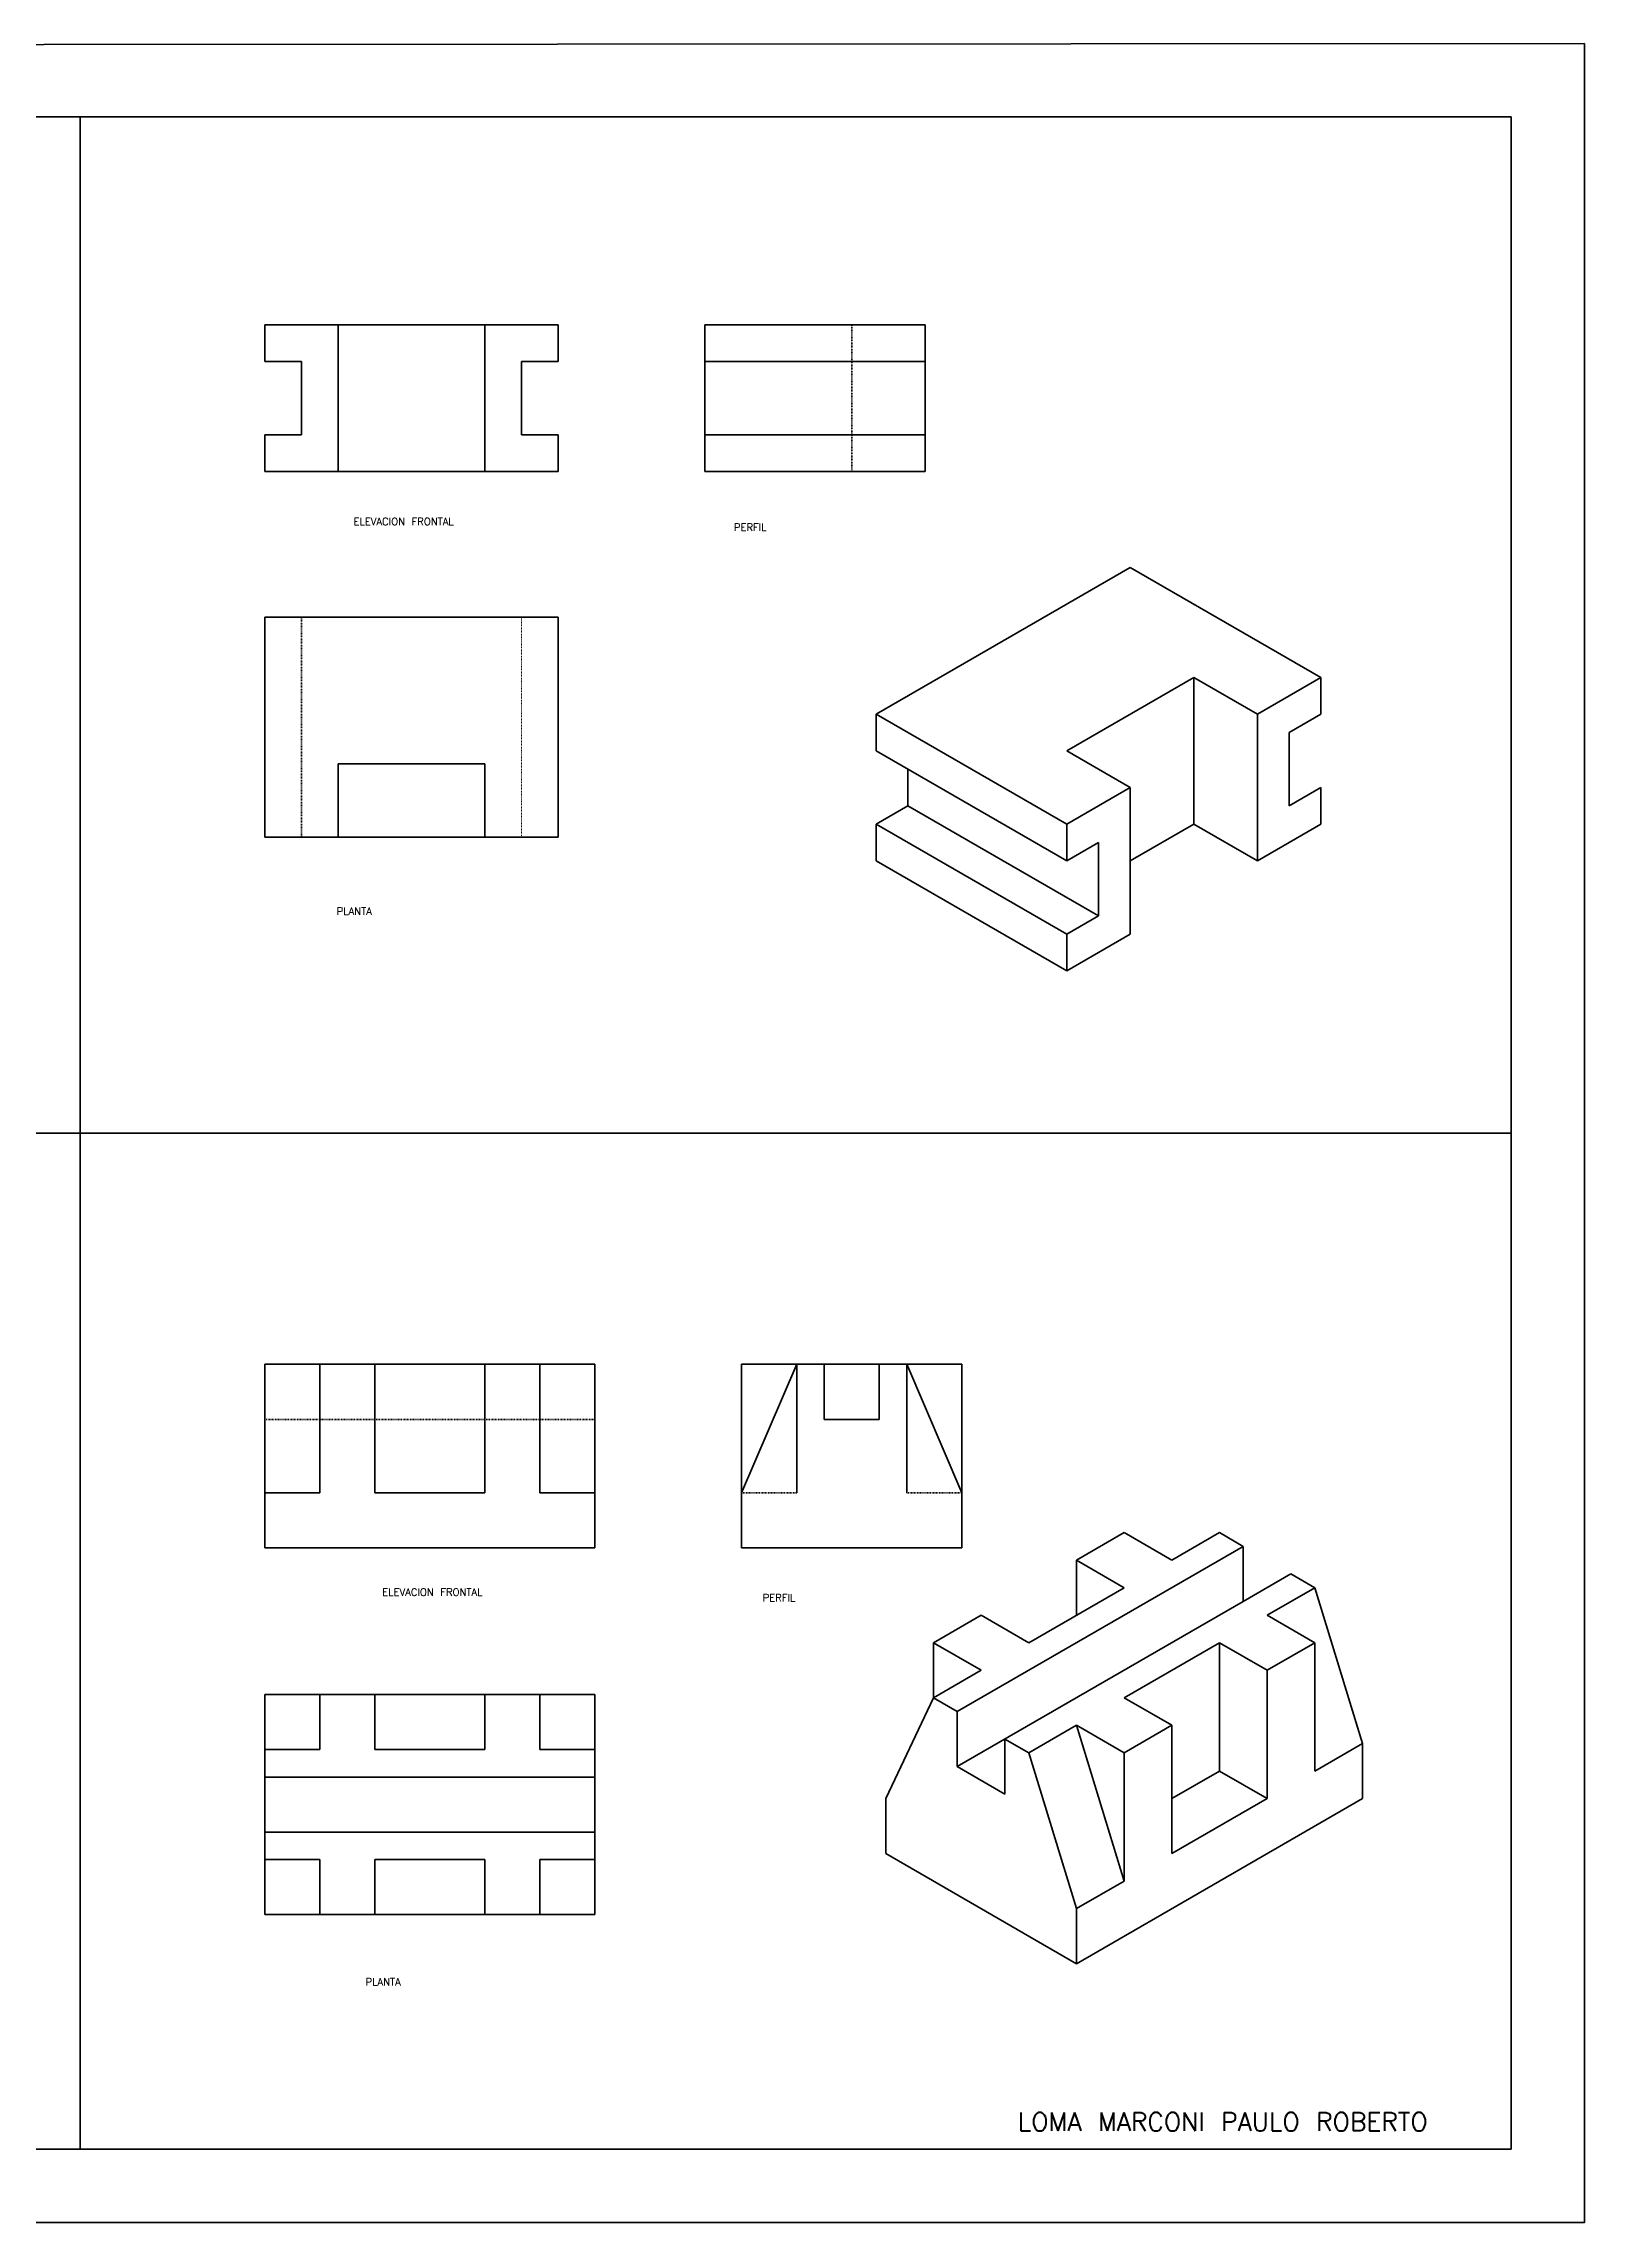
# Model space of a CAD drawing. Header units: millimetres. Extents: x -610 to 6844, y -355 to 774.
# Drawn here: x -399.8 to -189.8, y -0.9 to 296.4 of the extents above; entities that cross this region are included whole.
import ezdxf

# ---------------------------------------------------------------- set-up
doc = ezdxf.new("R2010")
doc.units = ezdxf.units.MM
doc.header["$LTSCALE"] = 0.1
doc.linetypes.add('ACAD_ISO03W100', pattern=[30, 12, -18])
doc.layers.add('L2', color=4, linetype='Continuous', lineweight=35)
doc.styles.get("Standard").update_dxf_attribs({"font": 'txt.shx', "height": 1})

msp = doc.modelspace()

# ---------------------------------------------------------------- linework, layer by layer
at = {"layer": 'L2'}
for p, q in [((-329.645, 258.031), (-369.645, 258.031)), ((-369.645, 258.031), (-359.645, 258.031)), ((-369.645, 258.031), (-369.645, 253.031)), ((-369.645, 258.031), (-359.645, 258.031)), ((-359.645, 258.031), (-359.645, 238.031)), ((-329.645, 258.031), (-339.645, 258.031)), ((-339.645, 258.031), (-339.645, 238.031)), ((-329.645, 253.031), (-329.645, 258.031)), ((-369.645, 253.031), (-364.645, 253.031)), ((-364.645, 253.031), (-364.645, 243.031)), ((-334.645, 243.031), (-334.645, 253.031)), ((-334.645, 253.031), (-329.645, 253.031)), ((-364.645, 243.031), (-369.645, 243.031)), ((-369.645, 243.031), (-369.645, 238.031)), ((-329.645, 243.031), (-334.645, 243.031)), ((-329.645, 238.031), (-329.645, 243.031)), ((-369.645, 238.031), (-329.645, 238.031)), ((-286.317, 204.965), (-251.676, 224.965)), ((-251.676, 224.965), (-225.695, 209.965)), ((-369.645, 218.183), (-369.645, 188.183)), ((-329.645, 218.183), (-369.645, 218.183)), ((-329.645, 188.183), (-329.645, 218.183)), ((-243.016, 209.965), (-260.336, 199.965)), ((-234.356, 204.965), (-243.016, 209.965)), ((-243.016, 189.965), (-243.016, 209.965)), ((-225.695, 209.965), (-234.356, 204.965)), ((-225.695, 209.965), (-225.695, 204.965)), ((-286.317, 199.965), (-286.317, 204.965)), ((-260.336, 189.965), (-286.317, 204.965)), ((-234.356, 184.965), (-234.356, 204.965)), ((-225.695, 204.965), (-230.025, 202.465)), ((-230.025, 202.465), (-230.025, 192.465)), ((-260.336, 184.965), (-286.317, 199.965)), ((-260.336, 199.965), (-251.676, 194.965)), ((-339.645, 198.183), (-359.645, 198.183)), ((-359.645, 198.183), (-359.645, 188.183)), ((-339.645, 188.183), (-339.645, 198.183)), ((-281.987, 192.465), (-281.987, 197.465)), ((-251.676, 194.965), (-260.336, 189.965)), ((-251.676, 174.965), (-251.676, 194.965)), ((-230.025, 192.465), (-225.695, 194.965)), ((-225.695, 194.965), (-225.695, 189.965)), ((-281.987, 192.465), (-286.317, 189.965)), ((-256.006, 177.465), (-281.987, 192.465)), ((-369.645, 188.183), (-329.645, 188.183)), ((-260.336, 174.965), (-286.317, 189.965)), ((-286.317, 189.965), (-286.317, 184.965)), ((-260.336, 189.965), (-260.336, 184.965)), ((-260.336, 184.965), (-256.006, 187.465)), ((-256.006, 187.465), (-256.006, 177.465)), ((-243.016, 189.965), (-251.676, 184.965)), ((-234.356, 184.965), (-243.016, 189.965)), ((-225.695, 189.965), (-234.356, 184.965)), ((-286.317, 184.965), (-260.336, 169.965)), ((-256.006, 177.465), (-260.336, 174.965)), ((-260.336, 169.965), (-251.676, 174.965)), ((-260.336, 174.965), (-260.336, 169.965)), ((-252.519, 93.398), (-259.014, 89.648)), ((-246.024, 89.648), (-252.519, 93.398)), ((-239.529, 93.398), (-246.024, 89.648)), ((-236.281, 91.523), (-239.529, 93.398)), ((-275.252, 69.023), (-236.281, 91.523)), ((-259.014, 89.648), (-252.519, 85.898)), ((-259.014, 89.648), (-259.014, 82.148)), ((-236.281, 91.523), (-236.281, 84.023)), ((-229.786, 87.773), (-236.281, 84.023)), ((-226.538, 85.898), (-229.786, 87.773)), ((-275.252, 61.523), (-236.281, 84.023)), ((-252.519, 85.898), (-265.51, 78.398)), ((-233.034, 82.148), (-226.538, 85.898)), ((-226.538, 85.898), (-220.043, 64.648)), ((-272.005, 82.148), (-278.5, 78.398)), ((-265.51, 78.398), (-272.005, 82.148)), ((-226.538, 78.398), (-233.034, 82.148)), ((-278.5, 78.398), (-272.005, 74.648)), ((-278.5, 78.398), (-278.5, 70.898)), ((-252.519, 70.898), (-239.529, 78.398)), ((-239.529, 78.398), (-233.034, 74.648)), ((-239.529, 60.898), (-239.529, 78.398)), ((-233.034, 74.648), (-226.538, 78.398)), ((-226.538, 78.398), (-226.538, 60.898)), ((-272.005, 74.648), (-278.5, 70.898)), ((-233.034, 57.148), (-233.034, 74.648)), ((-284.995, 57.148), (-278.5, 70.898)), ((-275.252, 69.023), (-278.5, 70.898)), ((-275.252, 61.523), (-275.252, 69.023)), ((-246.024, 67.148), (-252.519, 70.898)), ((-259.014, 67.148), (-265.51, 63.398)), ((-252.519, 63.398), (-259.014, 67.148)), ((-252.519, 45.898), (-259.014, 67.148)), ((-252.519, 63.398), (-246.024, 67.148)), ((-246.024, 67.148), (-246.024, 49.648)), ((-268.757, 57.773), (-268.757, 65.273)), ((-268.757, 65.273), (-265.51, 63.398)), ((-265.51, 63.398), (-259.014, 42.148)), ((-252.519, 45.898), (-252.519, 63.398)), ((-226.538, 60.898), (-220.043, 64.648)), ((-220.043, 64.648), (-220.043, 57.148)), ((-268.757, 57.773), (-275.252, 61.523)), ((-239.529, 60.898), (-246.024, 57.148)), ((-233.034, 57.148), (-239.529, 60.898)), ((-284.995, 49.648), (-284.995, 57.148)), ((-259.014, 34.648), (-220.043, 57.148)), ((-246.024, 49.648), (-233.034, 57.148)), ((-284.995, 49.648), (-259.014, 34.648)), ((-259.014, 42.148), (-252.519, 45.898)), ((-259.014, 34.648), (-259.014, 42.148))]:
    msp.add_line(p, q, dxfattribs=at)
at = {"layer": 'L2', "linetype": 'ByBlock'}
for p, q in [((-279.645, 258.031), (-309.645, 258.031)), ((-309.645, 258.031), (-309.645, 238.031)), ((-279.645, 238.031), (-279.645, 258.031)), ((-279.645, 253.031), (-309.645, 253.031)), ((-309.645, 238.031), (-309.645, 243.031)), ((-309.645, 243.031), (-279.645, 243.031)), ((-309.645, 238.031), (-279.645, 238.031)), ((-279.645, 238.031), (-289.645, 238.031)), ((-369.645, 91.343), (-369.645, 116.343)), ((-369.645, 116.343), (-324.645, 116.343)), ((-362.145, 98.843), (-362.145, 116.343)), ((-362.145, 116.343), (-362.145, 108.843)), ((-354.645, 116.343), (-354.645, 98.843)), ((-339.645, 98.843), (-339.645, 116.343)), ((-332.145, 116.343), (-332.145, 98.843)), ((-324.645, 116.343), (-324.645, 91.343)), ((-274.645, 116.343), (-304.645, 116.343)), ((-304.645, 116.343), (-304.645, 91.343)), ((-304.645, 116.343), (-297.145, 116.343)), ((-297.145, 116.343), (-304.645, 98.843)), ((-297.145, 116.343), (-297.145, 98.843)), ((-297.145, 116.343), (-293.395, 116.343)), ((-293.395, 116.343), (-293.395, 108.843)), ((-282.145, 116.343), (-285.895, 116.343)), ((-285.895, 116.343), (-285.895, 108.843)), ((-274.645, 116.343), (-282.145, 116.343)), ((-282.145, 116.343), (-282.145, 98.843)), ((-282.145, 116.343), (-274.645, 98.843)), ((-274.645, 91.343), (-274.645, 116.343)), ((-274.645, 116.343), (-274.645, 91.343)), ((-293.395, 108.843), (-289.645, 108.843)), ((-285.895, 108.843), (-289.645, 108.843)), ((-369.645, 91.343), (-369.645, 98.843)), ((-369.645, 98.843), (-362.145, 98.843)), ((-354.645, 98.843), (-339.645, 98.843)), ((-332.145, 98.843), (-324.645, 98.843)), ((-304.645, 91.343), (-304.645, 98.843)), ((-274.645, 91.343), (-274.645, 98.843)), ((-324.645, 91.343), (-369.645, 91.343)), ((-304.645, 91.343), (-274.645, 91.343)), ((-369.645, 71.343), (-369.645, 41.343)), ((-324.645, 71.343), (-369.645, 71.343)), ((-362.145, 71.343), (-362.145, 63.843)), ((-354.645, 63.843), (-354.645, 71.343)), ((-339.645, 71.343), (-339.645, 63.843)), ((-332.145, 71.343), (-332.145, 63.843)), ((-324.645, 41.343), (-324.645, 71.343)), ((-362.145, 63.843), (-369.645, 63.843)), ((-339.645, 63.843), (-354.645, 63.843)), ((-332.145, 63.843), (-324.645, 63.843)), ((-369.645, 60.093), (-324.645, 60.093)), ((-369.645, 52.593), (-324.645, 52.593)), ((-362.145, 48.843), (-369.645, 48.843)), ((-362.145, 41.343), (-362.145, 48.843)), ((-339.645, 48.843), (-354.645, 48.843)), ((-354.645, 48.843), (-354.645, 41.343)), ((-339.645, 41.343), (-339.645, 48.843)), ((-332.145, 41.343), (-332.145, 48.843)), ((-332.145, 48.843), (-324.645, 48.843)), ((-369.645, 41.343), (-324.645, 41.343)), ((-324.645, 41.343), (-369.645, 41.343))]:
    msp.add_line(p, q, dxfattribs=at)
at = {"layer": 'L2', "linetype": 'ACAD_ISO03W100', "ltscale": 0.05}
for p, q in [((-289.645, 238.031), (-289.645, 258.031)), ((-364.645, 218.183), (-364.645, 188.183)), ((-369.645, 108.843), (-324.645, 108.843)), ((-297.145, 98.843), (-304.645, 98.843)), ((-274.645, 98.843), (-282.145, 98.843))]:
    msp.add_line(p, q, dxfattribs=at)
at = {"layer": 'L2', "linetype": 'ACAD_ISO03W100', "lineweight": 0, "ltscale": 0.05}
msp.add_line((-334.645, 188.183), (-334.645, 218.183), dxfattribs=at)
at = {"layer": 'L2'}
for points in [[(-609.784, -0.641), (-189.784, -0.641), (-189.784, 296.359), (-609.784, 296.114), (-609.188, -0.886)], [(-199.784, 9.359), (-199.784, 286.359), (-589.784, 286.359), (-589.784, 9.359)], [(-394.784, 286.359), (-394.784, 9.359)], [(-589.784, 147.859), (-199.784, 147.859)], [(-589.784, 9.359), (-199.784, 9.359)]]:
    msp.add_lwpolyline(points, dxfattribs=at)

# ---------------------------------------------------------------- texts
at = {"linetype": 'ByBlock', "insert": (-288.623, 14.359), "char_height": 2.5, "width": 106.57297, "attachment_point": 1}
msp.add_mtext('\\pi21.62;LOMA MARCONI PAULO ROBERTO', dxfattribs=at)
at = {"layer": 'L2', "linetype": 'ByBlock', "char_height": 1, "width": 17.15623, "attachment_point": 1}
for s, insert in [('ELEVACION FRONTAL', (-357.554, 231.72)), ('PERFIL', (-305.704, 230.941)), ('PLANTA', (-359.842, 178.594)), ('ELEVACION FRONTAL', (-353.629, 85.797)), ('PERFIL', (-301.779, 85.018)), ('PLANTA', (-355.916, 32.671))]:
    msp.add_mtext(s, dxfattribs=dict(at, insert=insert))

doc.saveas('drawing.dxf')
